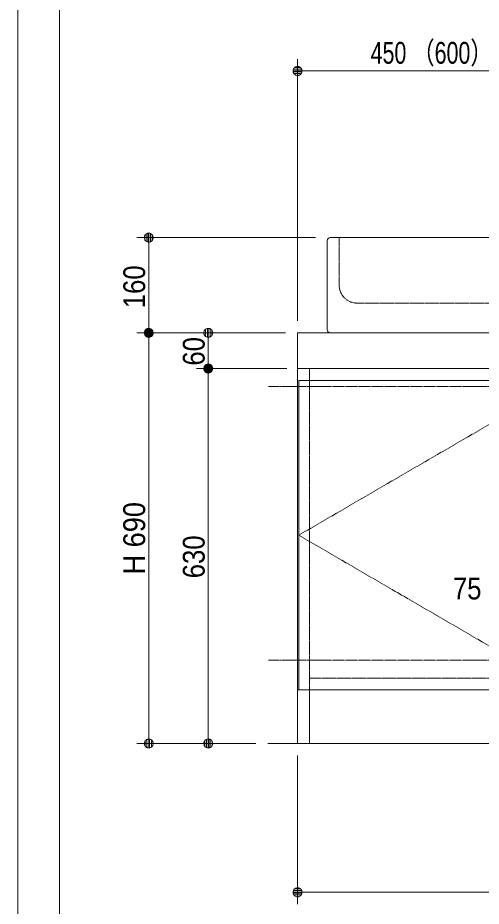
# Model space of a CAD drawing. Units: millimetres, scale not verified. Extents: x -6062 to 6062, y -3045 to 3045.
# Drawn here: x -5788 to -5009, y -2293 to -801 of the extents above; entities that cross this region are included whole.
import ezdxf
from ezdxf.enums import TextEntityAlignment as Align

# ---------------------------------------------------------------- set-up
doc = ezdxf.new("R2010")
doc.units = ezdxf.units.MM
doc.header["$LTSCALE"] = 20
for name, pattern in [('CHAIN2', [12, 9, -1, 1, -1]), ('DASHED1', [1.8, 1.2, -0.6]), ('LONG_DOUBLE_CHAIN', [21.8, 18, -1, 0.6, -0.6, 0.6, -1])]:
    doc.linetypes.add(name, pattern=pattern)
for name, color, linetype, lineweight in [('0-0_1図面枠', 7, 'Continuous', 9), ('0-1_2寸法-2', 7, 'Continuous', 9), ('0-2_0', 7, 'Continuous', 9), ('0-3_2寸法-1', 7, 'Continuous', 9), ('0-6_5ボウル・キャビネト', 7, 'Continuous', 9)]:
    doc.layers.add(name, color=color, linetype=linetype, lineweight=lineweight)
doc.styles.add('ＭＳ Ｐゴシック', font='')
doc.styles.get('ＭＳ Ｐゴシック').set_extended_font_data('MS PGothic')

# ---------------------------------------------------------------- blocks, each defined once
blk = doc.blocks.new('グループ-2')
at = {"layer": '0-0_1図面枠'}
blk.add_lwpolyline([(-80000, 55400), (80000, 55400), (80000, -55400), (-80000, -55400)], close=True, dxfattribs=at)
blk = doc.blocks.new('図面枠')
at = {"layer": '0-0_1図面枠'}
blk.add_blockref('グループ-2', (0, 0), dxfattribs=at)
blk = doc.blocks.new('_Dot')
at = {"layer": '0-2_0'}
for p, q in [((-10, 0), (-20, 0)), ((9.78, 2), (-9.78, 2)), ((7.99, 6), (-7.99, 6)), ((9.16, -3.98), (-9.16, -3.98)), ((6, -7.98), (-6, -7.98))]:
    blk.add_line(p, q, dxfattribs=at)
for points in [[(10, 0), (9.92, 1.25), (9.69, 2.49), (9.3, 3.68), (8.76, 4.82), (8.09, 5.88), (7.29, 6.85), (6.37, 7.71), (5.36, 8.44), (4.26, 9.05), (3.09, 9.51), (1.87, 9.82), (0.63, 9.98), (-0.63, 9.98), (-1.87, 9.82), (-3.09, 9.51), (-4.26, 9.05), (-5.36, 8.44), (-6.37, 7.71), (-7.29, 6.85), (-8.09, 5.88), (-8.76, 4.82), (-9.3, 3.68), (-9.69, 2.49), (-9.92, 1.25), (-10, 0), (0, 0)], [(-10, 0), (-9.92, -1.25), (-9.69, -2.49), (-9.3, -3.68), (-8.76, -4.82), (-8.09, -5.88), (-7.29, -6.85), (-6.37, -7.71), (-5.36, -8.44), (-4.26, -9.05), (-3.09, -9.51), (-1.87, -9.82), (-0.63, -9.98), (0.63, -9.98), (1.87, -9.82), (3.09, -9.51), (4.26, -9.05), (5.36, -8.44), (6.37, -7.71), (7.29, -6.85), (8.09, -5.88), (8.76, -4.82), (9.3, -3.68), (9.69, -2.49), (9.92, -1.25), (10, 0), (0, 0)]]:
    blk.add_lwpolyline(points, close=True, dxfattribs=at)
blk = doc.blocks.new('グループ-9')
at = {"layer": '0-6_5ボウル・キャビネト'}
for p, q in [((-69600, -26500), (-69600, -23500)), ((-69500, -23400), (-53700, -23400)), ((-53600, -23500), (-53600, -26500)), ((-53700, -26600), (-69500, -26600))]:
    blk.add_line(p, q, dxfattribs=at)
at = {"layer": '0-6_5ボウル・キャビネト', "linetype": 'DASHED1'}
for p, q in [((-69200, -25000), (-69200, -23400)), ((-54000, -23400), (-54000, -25000))]:
    blk.add_line(p, q, dxfattribs=at)
for points in [[(-54600, -25600), (-60783.6, -25600), (-61130, -25800), (-61130, -26500), (-62070, -26500), (-62070, -25800), (-62416.4, -25600), (-68600, -25600)], [(-60900, -26000), (-60900, -26500), (-62300, -26500), (-62300, -26000)]]:
    blk.add_lwpolyline(points, dxfattribs=at)
at = {"layer": '0-6_5ボウル・キャビネト'}
for centre, start, end in [((-69500, -23500), 90, 180), ((-53700, -23500), 0, 90), ((-69500, -26500), 180, 270), ((-53700, -26500), 270, 0)]:
    blk.add_arc(centre, 100, start, end, dxfattribs=at)
at = {"layer": '0-6_5ボウル・キャビネト', "linetype": 'DASHED1'}
for centre, start, end in [((-68600, -25000), 180, 270), ((-54600, -25000), 270, 0)]:
    blk.add_arc(centre, 600, start, end, dxfattribs=at)
blk = doc.blocks.new('グループ-29')
at = {"layer": '0-6_5ボウル・キャビネト'}
for p, q in [((-70200, -28200), (-70200, -27800)), ((-53000, -28200), (-53000, -27800)), ((-71600, -40400), (-51600, -40400))]:
    blk.add_line(p, q, dxfattribs=at)
at = {"layer": '0-6_5ボウル・キャビネト', "linetype": 'LONG_DOUBLE_CHAIN'}
for p, q in [((-51600, -28400), (-71600, -28400)), ((-51600, -37600), (-71600, -37600))]:
    blk.add_line(p, q, dxfattribs=at)
at = {"layer": '0-6_5ボウル・キャビネト', "linetype": 'DASHED1'}
blk.add_line((-53000, -38200), (-70200, -38200), dxfattribs=at)
at = {"layer": '0-6_5ボウル・キャビネト'}
for points in [[(-70600, -26600), (-52600, -26600), (-52600, -38600), (-70600, -38600)], [(-70600, -26600), (-52600, -26600), (-52600, -27800), (-70600, -27800)], [(-70560, -28200), (-70560, -38600), (-61620, -38600), (-61620, -28200)], [(-52640, -28200), (-61580, -28200), (-61580, -38600), (-52640, -38600)], [(-70600, -38600), (-70200, -38600), (-70200, -40400), (-70600, -40400)], [(-53000, -38600), (-52600, -38600), (-52600, -40400), (-53000, -40400)]]:
    blk.add_lwpolyline(points, close=True, dxfattribs=at)
at = {"layer": '0-6_5ボウル・キャビネト', "linetype": 'DASHED1'}
blk.add_lwpolyline([(-70200, -38600), (-70200, -27800), (-53000, -27800), (-53000, -38600)], dxfattribs=at)
at = {"layer": '0-6_5ボウル・キャビネト', "linetype": 'CHAIN2'}
for points in [[(-61620, -28200), (-70560, -33400), (-61620, -38600)], [(-61580, -28200), (-52640, -33400), (-61580, -38600)]]:
    blk.add_lwpolyline(points, dxfattribs=at)

msp = doc.modelspace()

# ---------------------------------------------------------------- linework, layer by layer
at = {"layer": '0-0_1図面枠'}
msp.add_line((-5717.5, 1750), (-5717.5, -2420), dxfattribs=at)
at = {"layer": '0-3_2寸法-1'}
for p, q in [((-5317.5, -1310), (-5317.5, -870)), ((-5302.49, -890), (-4882.51, -890)), ((-5287.5, -1170), (-5587.5, -1170)), ((-5567.5, -1185.01), (-5567.5, -1314.99)), ((-5487.5, -1330), (-5587.5, -1330)), ((-5487.5, -1330), (-5587.5, -1330)), ((-5337.5, -1330), (-5487.5, -1330)), ((-5567.5, -2004.99), (-5567.5, -1345.01)), ((-5467.5, -1374.99), (-5467.5, -1345.01)), ((-5335.5, -1390), (-5487.5, -1390)), ((-5335.5, -1390), (-5487.5, -1390)), ((-5467.5, -2004.99), (-5467.5, -1405.01)), ((-5487.5, -2020), (-5587.5, -2020)), ((-5387.5, -2020), (-5487.5, -2020)), ((-5317.5, -2040), (-5317.5, -2290)), ((-4432.51, -2270), (-5302.49, -2270))]:
    msp.add_line(p, q, dxfattribs=at)

# ---------------------------------------------------------------- block references
at = {"layer": '0-0_1図面枠', "xscale": 0.05, "yscale": 0.05}
msp.add_blockref('図面枠', (-1787.5, 0), dxfattribs=at)
at = {"layer": '0-3_2寸法-1', "xscale": 0.7503418, "yscale": 0.7503418}
for p, rotation in [((-5317.5, -890), 180), ((-5567.5, -1170), 90), ((-5567.5, -1330), 270), ((-5567.5, -1330), 90), ((-5467.5, -1330), 90), ((-5467.5, -1390), 270), ((-5467.5, -1390), 90), ((-5567.5, -2020), 270), ((-5467.5, -2020), 270), ((-5317.5, -2270), 180)]:
    msp.add_blockref('_Dot', p, dxfattribs=dict(at, rotation=rotation))
at = {"layer": '0-6_5ボウル・キャビネト', "xscale": 0.05, "yscale": 0.05}
for name in ['グループ-9', 'グループ-29']:
    msp.add_blockref(name, (-1787.5, 0), dxfattribs=at)

# ---------------------------------------------------------------- texts
at = {"layer": '0-1_2寸法-2', "style": 'ＭＳ Ｐゴシック', "width": 0.9}
msp.add_text('75', height=36.66, dxfattribs=at).set_placement((-5056.52, -1788.97), align=Align.BOTTOM_LEFT)
at = {"layer": '0-3_2寸法-1', "style": 'ＭＳ Ｐゴシック', "width": 0.75}
msp.add_text('450 （600）', height=36.66, dxfattribs=at).set_placement((-5194.71, -888.81), align=Align.BOTTOM_LEFT)
at = {"layer": '0-3_2寸法-1', "style": 'ＭＳ Ｐゴシック'}
for s, height, width, p in [('160', 36.66, 0.9, (-5562.54, -1288.61)), ('60', 36.66, 0.9, (-5462.54, -1385.08)), ('H 690', 36.69, 0.95, (-5562.54, -1735.99)), ('630', 36.66, 0.9, (-5462.54, -1742.38))]:
    msp.add_text(s, height=height, rotation=90, dxfattribs=dict(at, width=width)).set_placement(p, align=Align.BOTTOM_LEFT)

doc.saveas('drawing.dxf')
